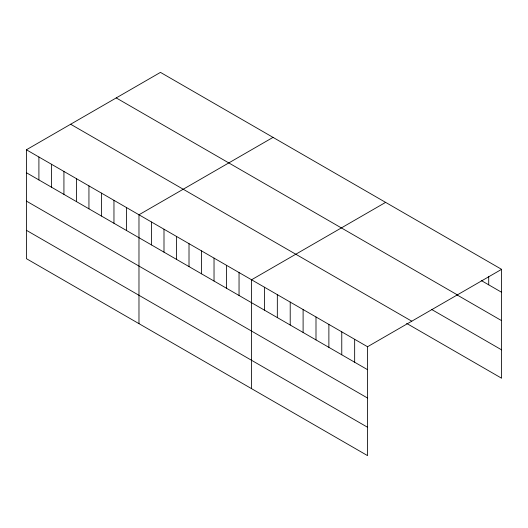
<?xml version="1.0" encoding="UTF-8"?>
<svg xmlns="http://www.w3.org/2000/svg" width="528" height="528" viewBox="0 0 528 528"><rect width="100%" height="100%" fill="white"/><g stroke="black" fill="none" stroke-linecap="round" stroke-linejoin="round"><path stroke-width="0.79" d="M26.4 149.78L367.541 346.738L367.541 455.618L26.4 258.661L26.4 149.78L160.459 72.382L501.6 269.339L501.6 378.22L406.639 323.393M273.035 137.379L138.976 214.777L138.976 323.657M385.612 202.376L251.552 279.774L251.552 388.654M367.541 346.738L501.6 269.339M481.252 280.526L501.6 292.274M116.219 97.924L457.36 294.881M456.832 294.789L501.6 320.641M431.732 309.52L501.6 349.859M70.64 124.238L411.781 321.196M26.4 172.715L367.541 369.673M26.4 201.082L367.541 398.033M26.4 230.3L367.541 427.258M488.71 276.646L488.71 284.836M354.658 339.299L354.658 362.234M341.768 331.855L341.768 354.796M328.878 324.416L328.878 347.351M315.995 316.972L315.995 339.913M303.105 309.533L303.105 332.475M290.215 302.095L290.215 325.03M277.332 294.65L277.332 317.592M264.442 287.212L264.442 310.147M239.045 272.547L239.045 295.489M226.538 265.327L226.538 288.268M214.031 258.106L214.031 281.041M201.518 250.886L201.518 273.821M189.011 243.665L189.011 266.6M176.504 236.438L176.504 259.38M163.997 229.218L163.997 252.16M151.483 221.998L151.483 244.933M126.469 207.557L126.469 230.492M113.962 200.33L113.962 223.271M101.449 193.109L101.449 216.051M88.942 185.889L88.942 208.824M76.435 178.669L76.435 201.604M63.928 171.448L63.928 194.383M51.414 164.221L51.414 187.163M38.907 157.001L38.907 179.942"/></g></svg>
